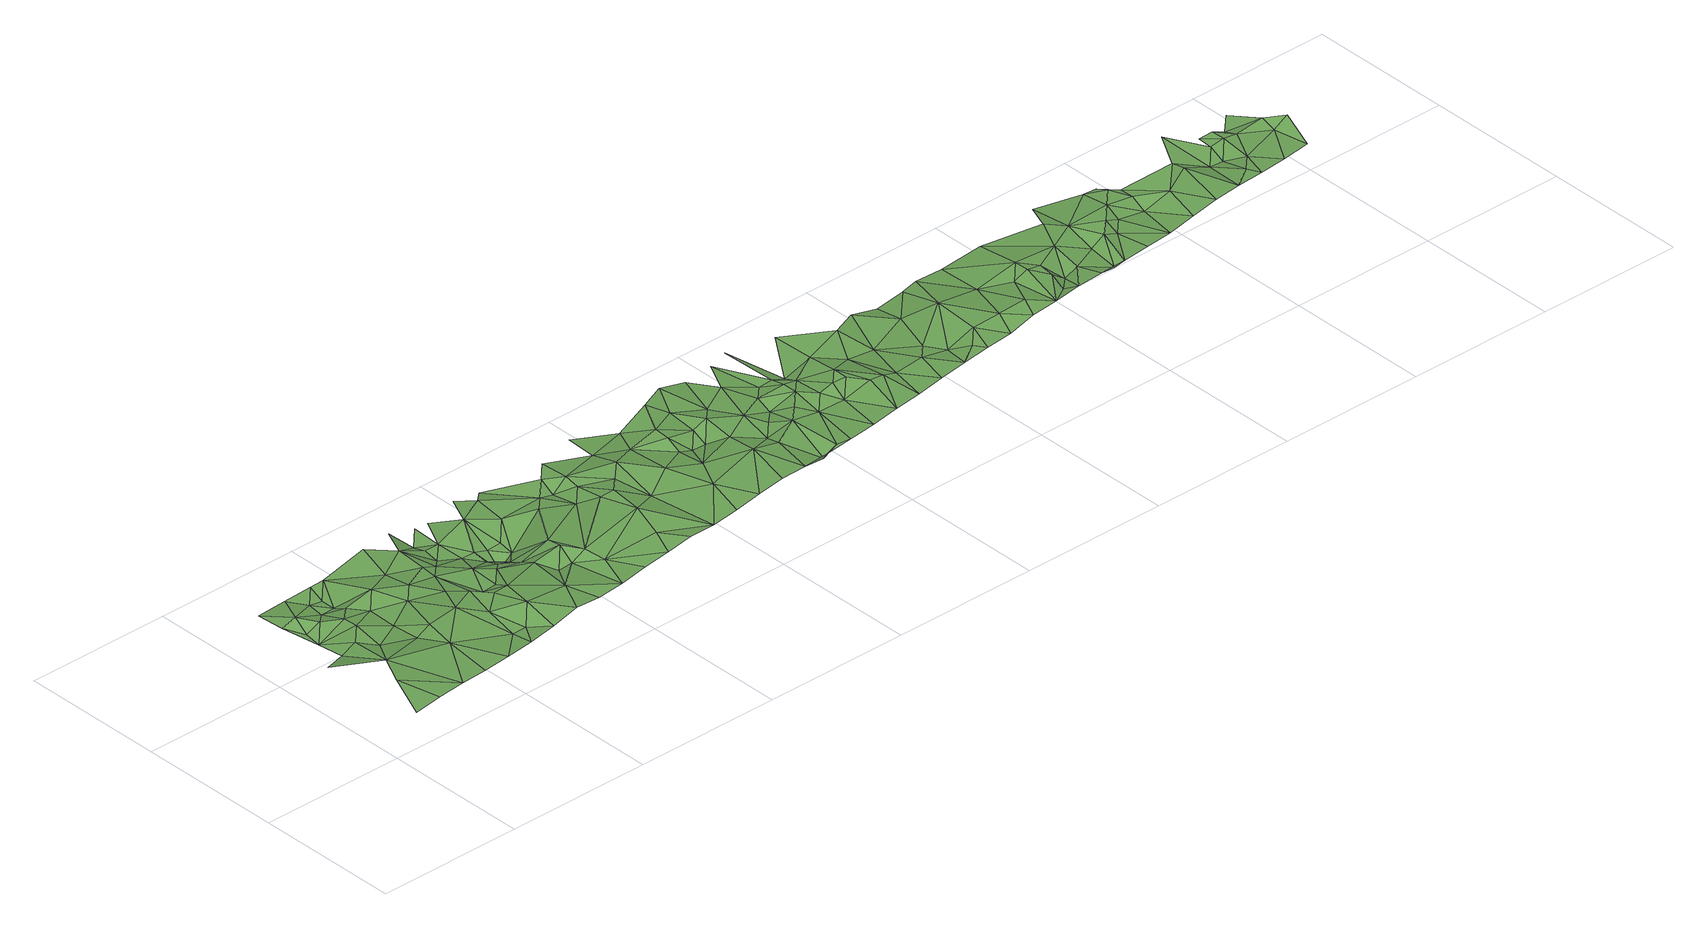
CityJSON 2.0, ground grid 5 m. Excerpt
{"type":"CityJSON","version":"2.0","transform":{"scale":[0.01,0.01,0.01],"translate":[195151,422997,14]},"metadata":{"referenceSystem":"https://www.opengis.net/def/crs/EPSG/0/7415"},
"CityObjects":{
"plantcover1":{"type":"PlantCover","attributes":{"3df_class":"Forest","bgt_fysiekvoorkomen":"groenvoorziening","bgt_status":"bestaand","identificatienamespace":"NL.IMGeo","begroeidterreindeeloptalud":"true","relatievehoogteligging":0,"aantal_punten":0},"geometry":[{"type":"MultiSurface","lod":"1","boundaries":[[[0,1,2]],[[1,0,3]],[[4,5,6]],[[6,1,3]],[[4,6,7]],[[8,4,7]],[[9,8,10]],[[11,9,12]],[[9,10,12]],[[7,6,13]],[[8,14,10]],[[6,3,15]],[[8,7,16]],[[10,14,12]],[[11,12,17]],[[13,6,18]],[[7,13,16]],[[8,19,14]],[[16,19,8]],[[14,20,12]],[[6,15,18]],[[21,15,3]],[[17,12,22]],[[19,20,14]],[[12,20,22]],[[13,23,16]],[[18,23,13]],[[16,24,19]],[[19,25,20]],[[26,15,21]],[[20,27,22]],[[16,23,24]],[[22,28,17]],[[19,24,25]],[[18,15,29]],[[20,25,27]],[[23,18,29]],[[27,30,22]],[[22,30,28]],[[25,31,27]],[[32,29,15]],[[25,24,31]],[[27,33,30]],[[23,29,34]],[[23,34,24]],[[30,33,28]],[[26,35,15]],[[31,33,27]],[[34,31,24]],[[35,32,15]],[[32,34,29]],[[35,26,36]],[[37,31,34]],[[31,38,33]],[[39,34,32]],[[40,32,35]],[[38,31,37]],[[37,34,39]],[[36,41,35]],[[40,42,32]],[[41,40,35]],[[32,42,39]],[[43,41,36]],[[44,33,38]],[[39,45,37]],[[41,46,40]],[[47,38,37]],[[40,48,42]],[[45,39,42]],[[43,46,41]],[[46,48,40]],[[47,37,45]],[[48,49,42]],[[42,49,45]],[[47,50,38]],[[50,44,38]],[[43,51,46]],[[48,46,52]],[[48,52,49]],[[53,47,45]],[[49,54,45]],[[49,52,55]],[[50,47,53]],[[49,55,54]],[[53,45,54]],[[46,56,52]],[[56,46,51]],[[55,52,57]],[[50,53,58]],[[54,55,57]],[[53,54,59]],[[58,60,50]],[[50,61,62]],[[60,61,50]],[[58,53,59]],[[52,63,57]],[[64,56,51]],[[52,56,63]],[[54,57,65]],[[54,66,59]],[[58,67,60]],[[65,66,54]],[[59,67,58]],[[61,60,67]],[[68,65,57]],[[68,57,63]],[[67,59,69]],[[61,67,70]],[[59,66,69]],[[64,71,56]],[[72,63,56]],[[65,73,66]],[[68,73,65]],[[66,74,69]],[[75,72,56]],[[73,74,66]],[[71,75,56]],[[69,76,67]],[[74,77,69]],[[78,68,63]],[[78,63,72]],[[76,79,67]],[[77,76,69]],[[80,73,68]],[[81,74,73]],[[74,81,77]],[[78,72,75]],[[80,68,78]],[[80,81,73]],[[82,76,77]],[[81,82,77]],[[83,75,71]],[[84,78,75]],[[84,80,78]],[[75,83,84]],[[76,82,85]],[[81,85,82]],[[86,83,71]],[[87,88,76]],[[85,87,76]],[[80,89,81]],[[89,85,81]],[[86,90,83]],[[84,91,80]],[[92,84,83]],[[87,85,93]],[[80,91,89]],[[93,85,89]],[[83,90,94]],[[93,95,87]],[[96,91,84]],[[94,92,83]],[[84,92,96]],[[93,89,91]],[[95,93,97]],[[98,94,90]],[[91,99,93]],[[99,97,93]],[[91,100,99]],[[96,100,91]],[[99,101,97]],[[98,102,94]],[[100,101,99]],[[92,103,96]],[[103,100,96]],[[94,102,92]],[[101,104,97]],[[105,101,100]],[[103,105,100]],[[92,106,103]],[[92,102,106]],[[106,105,103]],[[107,104,101]],[[105,108,101]],[[106,108,105]],[[108,107,101]],[[102,109,106]],[[102,110,109]],[[111,108,106]],[[106,109,111]],[[108,112,107]],[[111,112,108]],[[110,113,109]],[[107,114,115]],[[116,111,109]],[[107,112,114]],[[111,117,112]],[[116,117,111]],[[109,113,118]],[[112,117,119]],[[118,116,109]],[[120,114,112]],[[119,120,112]],[[116,121,117]],[[117,121,119]],[[113,122,118]],[[123,121,116]],[[114,120,124]],[[120,119,125]],[[121,125,119]],[[123,116,126]],[[118,126,116]],[[125,121,123]],[[124,120,127]],[[127,120,125]],[[118,122,128]],[[125,123,129]],[[123,126,129]],[[127,125,129]],[[118,128,130]],[[126,118,131]],[[132,124,127]],[[130,131,118]],[[133,127,129]],[[126,134,129]],[[132,127,133]],[[134,126,131]],[[135,130,128]],[[134,133,129]],[[135,128,136]],[[131,130,137]],[[134,131,138]],[[139,132,133]],[[135,137,130]],[[136,140,135]],[[141,133,134]],[[131,137,138]],[[140,137,135]],[[134,138,142]],[[141,139,133]],[[143,140,136]],[[138,137,142]],[[141,134,144]],[[134,142,144]],[[145,137,140]],[[146,142,137]],[[143,145,140]],[[146,137,145]],[[141,144,147]],[[142,148,144]],[[148,142,146]],[[141,147,149]],[[150,145,143]],[[148,146,145]],[[144,151,147]],[[144,148,151]],[[147,152,149]],[[153,148,145]],[[152,147,151]],[[145,150,154]],[[145,154,153]],[[155,151,148]],[[155,148,153]],[[152,151,155]],[[156,152,155]],[[155,153,157]],[[153,154,157]],[[154,150,158]],[[159,152,156]],[[157,154,160]],[[161,155,157]],[[162,156,155]],[[163,154,158]],[[160,161,157]],[[163,160,154]],[[162,155,161]],[[163,161,160]],[[156,162,164]],[[165,163,158]],[[165,161,163]],[[165,158,166]],[[161,167,162]],[[167,161,165]],[[168,165,166]],[[169,164,162]],[[165,168,167]],[[169,162,167]],[[170,168,166]],[[171,167,168]],[[172,168,170]],[[169,167,171]],[[171,168,172]],[[173,172,170]],[[169,171,174]],[[171,172,175]],[[172,173,176]],[[176,175,172]],[[171,175,177]],[[174,171,177]],[[173,178,176]],[[173,179,178]],[[175,176,180]],[[178,181,176]],[[177,182,174]],[[177,175,180]],[[178,179,181]],[[181,180,176]],[[181,179,183]],[[177,184,182]],[[184,177,180]],[[185,180,181]],[[181,183,185]],[[186,184,180]],[[187,185,183]],[[188,180,185]],[[186,180,188]],[[185,187,189]],[[188,185,189]],[[190,186,188]],[[189,187,191]],[[192,188,189]],[[191,192,189]],[[190,188,193]],[[193,188,192]],[[194,192,191]],[[193,192,194]],[[195,194,191]],[[190,193,196]],[[195,191,197]],[[197,191,198]],[[193,194,199]],[[199,194,195]],[[200,195,197]],[[200,197,198]],[[199,195,200]],[[193,199,201]],[[196,193,201]],[[202,200,198]],[[199,200,201]],[[202,198,203]],[[202,201,200]],[[204,196,201]],[[205,202,203]],[[206,201,202]],[[205,206,202]],[[207,205,203]],[[208,204,201]],[[208,201,206]],[[207,209,205]],[[206,205,209]],[[209,208,206]],[[208,210,204]],[[211,209,207]],[[208,209,212]],[[213,211,207]],[[212,209,211]],[[214,210,208]],[[215,208,212]],[[212,211,216]],[[217,211,213]],[[215,214,208]],[[215,212,216]],[[216,211,217]],[[215,216,218]],[[215,219,214]],[[218,216,217]],[[220,219,215]],[[214,219,221]],[[220,215,218]],[[218,217,222]],[[223,221,219]],[[220,223,219]],[[224,220,218]],[[218,222,224]],[[224,223,220]],[[224,222,225]],[[224,226,223]],[[225,227,224]],[[226,224,227]],[[228,227,225]],[[229,226,227]],[[228,229,227]],[[229,230,226]],[[231,229,228]],[[232,231,228]],[[230,229,233]],[[229,231,234]],[[229,234,233]],[[232,235,231]],[[231,235,234]],[[234,236,233]],[[235,236,234]],[[233,236,237]],[[232,238,235]],[[237,236,239]],[[236,235,240]],[[239,236,240]],[[239,240,241]],[[235,238,242]],[[240,235,242]],[[243,241,240]],[[242,238,244]],[[240,242,243]],[[245,241,243]],[[242,244,246]],[[243,242,246]]]}]}
},
"vertices":[
[213,52,165],[159,175,186],[114,40,161],[313,64,162],[177,428,137],[77,378,167],[209,275,184],[227,428,161],[177,528,126],[127,628,157],[177,578,136],[127,728,150],[177,628,172],[277,378,154],[227,578,158],[409,225,179],[277,478,173],[227,728,156],[377,328,160],[277,528,171],[277,628,137],[413,77,155],[277,678,144],[377,428,151],[377,528,154],[327,578,160],[513,89,152],[327,628,136],[327,728,159],[427,328,184],[327,678,136],[427,578,181],[527,328,197],[377,728,161],[477,478,168],[609,175,144],[613,101,152],[527,528,177],[527,628,162],[577,428,182],[609,275,172],[659,175,145],[627,378,186],[712,113,157],[577,778,155],[627,528,161],[709,225,188],[627,578,168],[677,328,181],[677,378,159],[627,678,176],[812,126,170],[727,328,184],[677,578,149],[727,478,169],[727,378,163],[859,225,175],[777,428,169],[727,628,122],[777,578,133],[727,678,131],[727,728,117],[677,778,164],[877,378,172],[912,138,153],[827,478,141],[827,528,122],[777,678,132],[877,428,149],[827,578,131],[777,778,136],[1012,150,152],[927,328,146],[877,478,125],[877,528,73],[977,328,151],[877,678,174],[877,578,115],[977,378,188],[827,778,133],[977,428,180],[927,528,110],[927,578,120],[1058,275,153],[1027,328,176],[977,628,155],[1112,162,158],[977,728,169],[927,778,164],[1077,578,169],[1212,175,159],[1177,528,166],[1277,378,182],[1127,628,161],[1258,275,157],[1027,778,149],[1227,478,192],[1177,678,177],[1311,187,161],[1177,628,149],[1227,578,180],[1227,628,190],[1411,199,151],[1277,478,195],[1227,728,184],[1327,528,185],[1377,428,154],[1377,678,171],[1377,578,198],[1527,328,178],[1511,211,153],[1477,478,182],[1477,628,171],[1611,224,157],[1527,728,156],[1377,778,175],[1577,428,177],[1577,528,167],[1727,378,185],[1577,578,192],[1577,628,196],[1627,528,150],[1711,236,159],[1677,528,149],[1627,728,210],[1677,578,173],[1727,478,176],[1677,678,184],[1810,248,150],[1727,578,191],[1827,378,163],[1827,428,152],[1727,778,197],[1777,628,175],[1827,528,182],[1908,275,122],[1910,260,145],[1927,428,169],[1877,478,160],[1827,778,173],[1958,275,147],[1877,678,183],[1927,528,149],[2010,273,145],[1927,578,171],[2027,428,153],[1977,478,169],[1977,628,162],[2027,528,175],[1927,778,183],[2110,285,144],[2027,578,175],[2027,628,166],[2077,478,173],[2127,428,151],[2077,578,167],[2077,628,147],[2127,478,184],[2210,297,148],[2027,828,162],[2177,478,183],[2177,528,185],[2177,628,176],[2227,428,175],[2177,778,173],[2277,428,170],[2310,310,148],[2277,578,150],[2327,428,155],[2327,678,178],[2409,322,153],[2377,578,138],[2427,428,163],[2509,334,155],[2427,728,162],[2477,478,156],[2527,428,144],[2527,628,154],[2577,378,163],[2609,347,157],[2627,578,189],[2627,428,177],[2527,728,139],[2709,359,154],[2627,728,153],[2727,428,182],[2677,728,166],[2808,371,168],[2777,578,169],[2827,428,185],[2777,728,163],[2908,383,166],[2877,528,174],[2927,578,195],[2927,528,195],[2977,478,179],[2927,728,176],[2977,428,155],[3008,396,166],[2977,528,187],[3027,478,143],[3077,578,185],[3077,478,162],[3108,408,160],[3127,678,189],[3177,428,140],[3177,528,154],[3208,420,154],[3177,628,184],[3227,528,181],[3177,778,168],[3277,528,162],[3277,578,183],[3308,432,152],[3327,728,177],[3327,628,189],[3327,578,164],[3407,445,148],[3427,578,147],[3377,678,194],[3427,628,175],[3377,728,174],[3507,457,156],[3427,678,173],[3527,578,174],[3607,469,161],[3627,678,175],[3627,628,183],[3707,482,159],[3727,628,142],[3677,778,195],[3777,528,162],[3807,494,154],[3777,678,164],[3777,628,139],[3827,578,158],[3827,678,171],[3777,728,168],[3906,506,150],[3827,728,169],[3877,678,165],[3877,728,147],[3977,628,159],[3977,678,176],[4006,518,151],[3927,778,157],[4027,628,188]
]}
